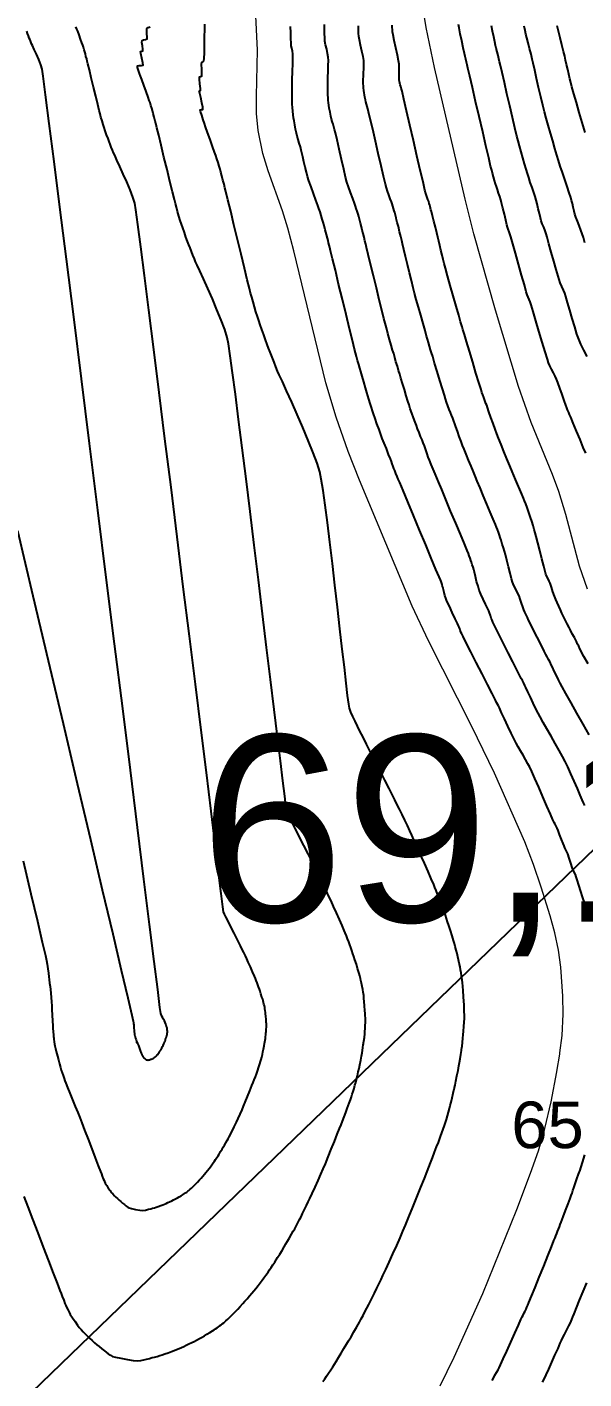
# Model space of a CAD drawing. Extents: x 27 to 849, y 0 to 853.
# Drawn here: x 431 to 491.7, y 499.6 to 647 of the extents above; entities that cross this region are included whole.
import ezdxf
from ezdxf.enums import TextEntityAlignment as Align

# ---------------------------------------------------------------- set-up
doc = ezdxf.new("R2010")
doc.units = 0
doc.header["$LTSCALE"] = 2
for name, color, linetype in [('Curva 1 m', 5, 'Continuous'), ('Curva Mestra', 1, 'Continuous'), ('REL_Ponto_Cotado_Altimetrico_P', 7, 'Continuous'), ('TXT - TEXTO 01', 142, 'Continuous')]:
    doc.layers.add(name, color=color, linetype=linetype)
doc.styles.add('ARIAL', font='arial.ttf')

msp = doc.modelspace()

# ---------------------------------------------------------------- linework, layer by layer
at = {"extrusion": (-0.049704, 0.050571, 0.997483), "elevation": -45.88}
msp.add_lwpolyline([(-371.68, 250.55), (-374.36, -58.63), (-849.75, -54.52), (-847.07, 254.67)], close=True, dxfattribs=at)
at = {"layer": 'Curva 1 m', "linetype": 'Continuous', "lineweight": -3}
for points, elevation in [([(463.24, 499.29), (463.45, 499.58), (463.64, 499.87), (463.86, 500.2), (464.09, 500.55), (464.31, 500.89), (464.5, 501.18), (464.68, 501.47), (464.94, 501.89), (465.23, 502.37), (465.54, 502.87), (465.82, 503.33), (466.05, 503.71), (466.31, 504.16), (466.62, 504.69), (466.93, 505.24), (467.22, 505.74), (467.43, 506.12), (467.62, 506.46), (467.83, 506.86), (468.05, 507.28), (468.26, 507.68), (468.44, 508.03), (468.63, 508.41), (468.87, 508.9), (469.13, 509.44), (469.39, 509.96), (469.6, 510.4), (469.79, 510.82), (470.09, 511.48), (470.47, 512.3), (470.88, 513.2), (471.29, 514.12), (471.66, 514.96), (471.97, 515.67), (472.25, 516.34), (472.62, 517.24), (473.05, 518.29), (473.49, 519.39), (473.92, 520.46), (474.3, 521.42), (474.61, 522.18), (474.79, 522.65), (474.98, 523.12), (475.19, 523.68), (475.42, 524.28), (475.64, 524.85), (475.83, 525.34), (475.95, 525.68), (476.07, 526.01), (476.21, 526.4), (476.35, 526.8), (476.49, 527.19), (476.6, 527.53), (476.7, 527.86), (476.81, 528.25), (476.93, 528.65), (477.04, 529.04), (477.13, 529.38), (477.22, 529.74), (477.33, 530.2), (477.45, 530.7), (477.56, 531.18), (477.65, 531.59), (477.74, 532.04), (477.85, 532.6), (477.97, 533.19), (478.06, 533.71), (478.13, 534.06), (478.19, 534.46), (478.27, 534.95), (478.34, 535.36), (478.36, 535.54), (478.37, 535.6), (478.38, 535.66), (478.41, 535.84), (478.46, 536.24), (478.51, 536.71), (478.55, 537.09), (478.58, 537.47), (478.61, 537.97), (478.64, 538.47), (478.66, 538.86), (478.66, 539.21), (478.65, 539.61), (478.64, 540.02), (478.63, 540.37), (478.61, 540.73), (478.57, 541.27), (478.52, 541.86), (478.48, 542.39), (478.45, 542.75), (478.41, 543.08), (478.36, 543.46), (478.3, 543.84), (478.25, 544.17), (478.19, 544.5), (478.11, 544.89), (478.03, 545.27), (477.95, 545.6), (477.87, 545.93), (477.77, 546.31), (477.67, 546.7), (477.58, 547.03), (477.47, 547.37), (477.32, 547.88), (477.14, 548.46), (476.97, 549), (476.84, 549.4), (476.72, 549.75), (476.59, 550.14), (476.45, 550.56), (476.31, 550.95), (476.19, 551.29), (476.06, 551.63), (475.91, 552.02), (475.75, 552.43), (475.6, 552.82), (475.46, 553.15), (475.32, 553.49), (475.05, 554.1), (474.7, 554.9), (474.3, 555.8), (473.89, 556.72), (473.5, 557.6), (473.17, 558.33), (472.93, 558.86), (472.71, 559.34), (472.45, 559.9), (472.16, 560.49), (471.87, 561.1), (471.59, 561.69), (471.32, 562.24), (471.08, 562.72), (470.84, 563.21), (470.46, 563.95), (470, 564.86), (469.49, 565.87), (468.96, 566.91), (468.45, 567.9), (468.01, 568.77), (467.67, 569.45), (467.46, 569.86), (467.25, 570.27), (467.01, 570.75), (466.75, 571.27), (466.5, 571.78), (466.29, 572.27), (466.14, 572.71), (466.07, 573.14), (465.94, 574.08), (465.78, 575.44), (465.58, 577.16), (465.35, 579.15), (465.1, 581.36), (464.84, 583.7), (464.56, 586.1), (464.28, 588.48), (464.01, 590.79), (463.74, 592.93), (463.49, 594.84), (463.26, 596.45), (463.07, 597.68), (462.91, 598.46), (462.61, 599.4), (462.18, 600.56), (461.65, 601.88), (461.06, 603.29), (460.45, 604.71), (459.84, 606.07), (459.29, 607.29), (458.83, 608.32), (458.49, 609.06), (458.31, 609.46), (458.13, 609.91), (457.92, 610.44), (457.7, 610.98), (457.49, 611.51), (457.32, 611.96), (457.17, 612.36), (456.98, 612.86), (456.79, 613.42), (456.59, 613.98), (456.4, 614.51), (456.25, 614.96), (456.11, 615.4), (455.95, 615.91), (455.79, 616.46), (455.63, 617), (455.49, 617.52), (455.36, 617.96), (455.24, 618.47), (455, 619.42), (454.69, 620.7), (454.32, 622.2), (453.93, 623.81), (453.54, 625.42), (453.19, 626.89), (452.88, 628.14), (452.67, 629.03), (452.56, 629.46), (452.47, 629.84), (452.35, 630.28), (452.23, 630.74), (452.12, 631.15), (452.04, 631.46), (451.93, 631.81), (451.81, 632.21), (451.68, 632.62), (451.57, 632.96), (451.44, 633.33), (451.22, 633.96), (450.94, 634.71), (450.67, 635.47), (450.44, 636.09), (450.32, 636.46), (450.19, 636.86), (450.03, 637.35), (449.91, 637.77), (449.87, 637.96), (450.02, 637.98), (450.17, 638), (450.14, 638.23), (450.04, 638.72), (449.92, 639.31), (449.83, 639.72), (449.79, 639.92), (449.77, 639.99), (449.77, 640), (449.78, 640.01), (449.8, 640.01), (449.86, 640.02), (449.91, 640.04), (449.89, 640.27), (449.84, 640.77), (449.79, 641.28), (449.78, 641.54), (449.91, 641.58), (450.05, 641.63), (450.05, 641.88), (450.04, 642.38), (450.02, 642.88), (450.03, 643.13), (450.15, 643.2), (450.28, 643.28), (450.3, 643.54), (450.32, 644.16), (450.34, 645), (450.35, 645.9), (450.36, 646.71), (450.37, 647.28)], 66), ([(491.79, 562.1), (491.65, 562.39), (491.51, 562.69), (491.28, 563.23), (490.98, 563.94), (490.63, 564.74), (490.27, 565.55), (489.94, 566.29), (489.65, 566.89), (489.37, 567.42), (489, 568.09), (488.57, 568.86), (488.12, 569.66), (487.67, 570.44), (487.26, 571.15), (486.93, 571.74), (486.71, 572.14), (486.47, 572.63), (486.17, 573.24), (485.86, 573.89), (485.58, 574.49), (485.37, 574.95), (485.25, 575.19), (485.13, 575.43), (484.99, 575.7), (484.87, 575.94), (484.72, 576.23), (484.39, 576.88), (483.95, 577.76), (483.44, 578.75), (482.93, 579.75), (482.49, 580.63), (482.16, 581.27), (482.02, 581.56), (481.9, 581.8), (481.78, 582.07), (481.68, 582.31), (481.6, 582.52), (481.51, 582.79), (481.41, 583.08), (481.32, 583.31), (481.2, 583.59), (480.97, 584.05), (480.71, 584.6), (480.46, 585.13), (480.28, 585.56), (480.15, 586), (480, 586.53), (479.87, 587.07), (479.76, 587.53), (479.69, 587.81), (479.62, 588.06), (479.53, 588.34), (479.45, 588.61), (479.38, 588.81), (479.3, 589.05), (479.2, 589.33), (479.11, 589.56), (478.97, 589.88), (478.67, 590.62), (478.23, 591.66), (477.72, 592.89), (477.17, 594.19), (476.65, 595.45), (476.19, 596.55), (475.84, 597.38), (475.66, 597.81), (475.48, 598.24), (475.27, 598.75), (475.05, 599.28), (474.86, 599.75), (474.73, 600.08), (474.6, 600.44), (474.45, 600.87), (474.31, 601.29), (474.18, 601.65), (474.06, 601.95), (473.9, 602.34), (473.73, 602.77), (473.56, 603.17), (473.43, 603.52), (473.29, 603.89), (473.12, 604.36), (472.94, 604.87), (472.77, 605.36), (472.63, 605.77), (472.5, 606.19), (472.32, 606.77), (472.12, 607.44), (471.92, 608.11), (471.74, 608.69), (471.62, 609.11), (471.5, 609.51), (471.36, 609.98), (471.21, 610.48), (471.07, 610.95), (470.96, 611.36), (470.84, 611.75), (470.69, 612.29), (470.51, 612.91), (470.33, 613.56), (470.16, 614.17), (470.02, 614.69), (469.89, 615.21), (469.67, 616.09), (469.39, 617.23), (469.08, 618.52), (468.76, 619.85), (468.45, 621.1), (468.19, 622.17), (468.01, 622.94), (467.92, 623.31), (467.83, 623.66), (467.73, 624.07), (467.63, 624.47), (467.54, 624.81), (467.45, 625.18), (467.34, 625.6), (467.23, 626.01), (467.15, 626.31), (467.07, 626.58), (466.98, 626.88), (466.88, 627.18), (466.8, 627.44), (466.68, 627.76), (466.49, 628.29), (466.25, 628.92), (466.03, 629.55), (465.86, 630.06), (465.72, 630.59), (465.52, 631.46), (465.27, 632.53), (465.02, 633.65), (464.79, 634.67), (464.61, 635.44), (464.52, 635.81), (464.45, 636.08), (464.35, 636.38), (464.26, 636.68), (464.19, 636.94), (464.11, 637.26), (464.02, 637.69), (463.94, 638.12), (463.89, 638.44), (463.85, 638.7), (463.82, 639), (463.8, 639.3), (463.78, 639.56), (463.77, 639.82), (463.77, 640.13), (463.77, 640.43), (463.77, 640.69), (463.78, 640.98), (463.79, 641.5), (463.82, 642.13), (463.83, 642.77), (463.84, 643.32), (463.83, 643.69), (463.76, 644.1), (463.66, 644.56), (463.54, 645.03), (463.47, 645.44), (463.44, 645.8), (463.43, 646.26), (463.42, 646.78), (463.4, 647.27)], 63), ([(491.89, 600.49), (491.62, 601.13), (491.27, 601.99), (490.89, 602.91), (490.54, 603.77), (490.27, 604.42), (490.14, 604.73), (490.04, 604.96), (489.92, 605.23), (489.82, 605.46), (489.73, 605.73), (489.54, 606.25), (489.31, 606.92), (489.07, 607.61), (488.86, 608.21), (488.71, 608.59), (488.56, 608.92), (488.37, 609.28), (488.17, 609.67), (487.99, 610.03), (487.84, 610.36), (487.71, 610.77), (487.46, 611.57), (487.14, 612.63), (486.79, 613.8), (486.45, 614.95), (486.15, 615.96), (485.93, 616.7), (485.83, 617.02), (485.73, 617.26), (485.61, 617.53), (485.51, 617.77), (485.41, 618.11), (485.2, 618.87), (484.9, 619.92), (484.57, 621.11), (484.24, 622.3), (483.94, 623.34), (483.73, 624.1), (483.63, 624.44), (483.55, 624.66), (483.45, 624.92), (483.37, 625.15), (483.3, 625.41), (483.17, 625.93), (483.02, 626.58), (482.85, 627.24), (482.72, 627.81), (482.63, 628.15), (482.52, 628.49), (482.39, 628.87), (482.26, 629.26), (482.15, 629.6), (482.06, 629.88), (481.95, 630.25), (481.84, 630.65), (481.73, 631.04), (481.64, 631.37), (481.53, 631.8), (481.32, 632.73), (481.02, 634.02), (480.66, 635.56), (480.28, 637.21), (479.89, 638.86), (479.54, 640.37), (479.25, 641.63), (479.05, 642.5), (478.96, 642.87), (478.89, 643.16), (478.81, 643.49), (478.74, 643.77), (478.67, 644.09), (478.54, 644.71), (478.38, 645.47), (478.22, 646.25), (478.09, 646.9), (478.01, 647.27)], 59), ([(429.96, 592.09), (431.64, 584.96), (433.31, 577.89), (434.92, 571.02), (436.47, 564.48), (437.9, 558.39), (439.2, 552.88), (440.33, 548.08), (441.26, 544.12), (441.97, 541.13), (442.41, 539.23), (442.57, 538.57), (442.59, 538.42), (442.61, 538.29), (442.62, 538.18), (442.63, 538.07), (442.64, 537.95), (442.65, 537.8), (442.67, 537.59), (442.68, 537.41), (442.68, 537.34), (442.69, 537.28), (442.7, 537.21), (442.71, 537.15), (442.72, 537.07), (442.74, 536.99), (442.78, 536.85), (442.82, 536.71), (442.85, 536.62), (442.88, 536.53), (442.93, 536.39), (443.04, 536.14), (443.13, 535.91), (443.21, 535.69), (443.34, 535.37), (443.45, 535.08), (443.5, 534.95), (443.52, 534.89), (443.54, 534.84), (443.57, 534.78), (443.62, 534.71), (443.67, 534.64), (443.7, 534.6), (443.74, 534.56), (443.78, 534.52), (443.83, 534.48), (443.87, 534.45), (443.91, 534.41), (443.97, 534.37), (444.08, 534.35), (444.2, 534.33), (444.27, 534.35), (444.34, 534.36), (444.43, 534.39), (444.48, 534.41), (444.54, 534.43), (444.62, 534.47), (444.67, 534.49), (444.72, 534.51), (444.77, 534.54), (444.81, 534.56), (444.86, 534.59), (444.9, 534.62), (444.98, 534.67), (445.04, 534.73), (445.1, 534.79), (445.14, 534.83), (445.19, 534.88), (445.23, 534.93), (445.27, 534.98), (445.31, 535.02), (445.34, 535.07), (445.38, 535.12), (445.41, 535.17), (445.44, 535.21), (445.47, 535.26), (445.52, 535.33), (445.56, 535.41), (445.6, 535.48), (445.64, 535.55), (445.67, 535.6), (445.7, 535.66), (445.73, 535.72), (445.77, 535.79), (445.83, 535.92), (445.91, 536.1), (445.96, 536.23), (446.03, 536.4), (446.07, 536.5), (446.1, 536.59), (446.14, 536.68), (446.15, 536.73), (446.17, 536.78), (446.19, 536.84), (446.2, 536.89), (446.22, 536.95), (446.23, 537.02), (446.25, 537.09), (446.26, 537.16), (446.27, 537.25), (446.29, 537.34), (446.29, 537.39), (446.29, 537.44), (446.29, 537.52), (446.28, 537.59), (446.28, 537.66), (446.27, 537.74), (446.25, 537.83), (446.23, 537.91), (446.21, 537.98), (446.19, 538.05), (446.17, 538.1), (446.15, 538.16), (446.13, 538.21), (446.11, 538.26), (446.04, 538.42), (445.96, 538.59), (445.91, 538.71), (445.85, 538.82), (445.79, 538.94), (445.7, 539.12), (445.64, 539.23), (445.6, 539.31), (445.57, 539.39), (445.48, 540.07), (445.24, 542.01), (444.86, 545.07), (444.35, 549.12), (443.74, 554.04), (443.04, 559.69), (442.26, 565.94), (441.42, 572.66), (440.54, 579.71), (439.63, 586.96), (438.72, 594.29), (437.81, 601.55), (436.93, 608.62), (436.08, 615.37), (435.29, 621.65), (434.57, 627.35), (433.94, 632.33), (433.42, 636.46), (433.02, 639.6), (432.75, 641.63), (432.64, 642.4), (432.49, 642.86), (432.27, 643.42), (432.02, 644), (431.77, 644.54), (431.59, 644.95), (431.49, 645.15), (431.41, 645.35), (431.32, 645.58), (431.24, 645.78), (431.16, 646), (431.06, 646.28), (430.98, 646.53)], 69), ([(430.57, 556.05), (431.42, 552.45), (432.12, 549.47), (432.65, 547.2), (432.99, 545.74), (433.12, 545.19), (433.19, 544.77), (433.27, 544.27), (433.33, 543.79), (433.38, 543.42), (433.42, 543.1), (433.46, 542.72), (433.5, 542.34), (433.54, 542.01), (433.57, 541.64), (433.61, 541.16), (433.65, 540.66), (433.68, 540.24), (433.7, 539.83), (433.73, 539.23), (433.77, 538.6), (433.79, 538.07), (433.81, 537.76), (433.83, 537.43), (433.87, 537.06), (433.88, 536.88), (433.89, 536.81), (433.9, 536.75), (433.92, 536.61), (433.96, 536.32), (434, 536.07), (434.04, 535.87), (434.11, 535.58), (434.18, 535.27), (434.24, 535.02), (434.31, 534.75), (434.41, 534.36), (434.54, 533.91), (434.65, 533.5), (434.73, 533.23), (434.82, 532.95), (434.92, 532.64), (435.03, 532.33), (435.12, 532.06), (435.23, 531.8), (435.42, 531.32), (435.67, 530.7), (435.96, 529.99), (436.25, 529.27), (436.52, 528.61), (436.74, 528.07), (436.96, 527.5), (437.27, 526.68), (437.65, 525.7), (438.05, 524.66), (438.43, 523.66), (438.76, 522.8), (438.99, 522.18), (439.1, 521.91), (439.2, 521.66), (439.31, 521.39), (439.39, 521.2), (439.44, 521.07), (439.51, 520.92), (439.57, 520.8), (439.68, 520.64), (439.85, 520.37), (440.04, 520.09), (440.18, 519.9), (440.33, 519.73), (440.51, 519.54), (440.67, 519.38), (440.84, 519.22), (441.04, 519.04), (441.21, 518.89), (441.4, 518.73), (441.61, 518.56), (441.77, 518.44), (441.88, 518.36), (442.02, 518.26), (442.14, 518.2), (442.38, 518.13), (442.82, 518.04), (443.29, 517.96), (443.6, 517.93), (443.9, 517.97), (444.24, 518.05), (444.49, 518.12), (444.68, 518.17), (444.89, 518.23), (445.07, 518.28), (445.29, 518.36), (445.57, 518.46), (445.78, 518.54), (445.97, 518.62), (446.17, 518.7), (446.35, 518.78), (446.54, 518.87), (446.77, 518.98), (446.96, 519.08), (447.16, 519.18), (447.38, 519.31), (447.57, 519.41), (447.78, 519.53), (448, 519.67), (448.14, 519.76), (448.27, 519.85), (448.4, 519.94), (448.51, 520.03), (448.63, 520.12), (448.74, 520.22), (448.91, 520.36), (449.06, 520.49), (449.18, 520.61), (449.32, 520.75), (449.44, 520.87), (449.59, 521.03), (449.79, 521.26), (449.97, 521.46), (450.14, 521.65), (450.33, 521.87), (450.49, 522.07), (450.65, 522.27), (450.83, 522.5), (450.98, 522.69), (451.13, 522.89), (451.29, 523.11), (451.42, 523.31), (451.55, 523.49), (451.69, 523.71), (451.82, 523.9), (451.93, 524.08), (452.09, 524.34), (452.26, 524.62), (452.39, 524.84), (452.52, 525.06), (452.66, 525.31), (452.8, 525.55), (452.91, 525.74), (453.03, 525.96), (453.16, 526.22), (453.28, 526.45), (453.41, 526.71), (453.57, 527.04), (453.71, 527.33), (453.82, 527.57), (454.01, 527.97), (454.22, 528.44), (454.43, 528.91), (454.59, 529.29), (454.78, 529.73), (455.03, 530.34), (455.29, 530.99), (455.51, 531.55), (455.64, 531.88), (455.75, 532.16), (455.88, 532.49), (456, 532.8), (456.07, 533.01), (456.15, 533.23), (456.24, 533.48), (456.31, 533.7), (456.38, 533.92), (456.45, 534.17), (456.51, 534.39), (456.57, 534.63), (456.65, 534.94), (456.71, 535.21), (456.77, 535.51), (456.84, 535.87), (456.88, 536.13), (456.91, 536.3), (456.94, 536.5), (456.97, 536.68), (457, 536.86), (457.02, 537.07), (457.04, 537.25), (457.06, 537.46), (457.07, 537.71), (457.08, 537.91), (457.08, 538.09), (457.08, 538.29), (457.07, 538.47), (457.05, 538.74), (457.02, 539.1), (457, 539.36), (456.98, 539.53), (456.95, 539.72), (456.93, 539.89), (456.9, 540.06), (456.86, 540.25), (456.82, 540.42), (456.78, 540.59), (456.72, 540.78), (456.68, 540.95), (456.6, 541.2), (456.49, 541.55), (456.4, 541.83), (456.33, 542.06), (456.24, 542.31), (456.16, 542.54), (456.08, 542.76), (455.98, 543.01), (455.89, 543.23), (455.78, 543.48), (455.58, 543.94), (455.34, 544.49), (455.11, 545), (454.95, 545.35), (454.8, 545.68), (454.61, 546.07), (454.42, 546.45), (454.26, 546.78), (454.11, 547.09), (453.86, 547.58), (453.57, 548.15), (453.29, 548.71), (453.05, 549.17), (452.92, 549.44), (452.8, 549.68), (452.65, 549.96), (452.52, 550.25), (452.42, 550.5), (452.35, 551.04), (452.17, 552.5), (451.88, 554.79), (451.51, 557.82), (451.05, 561.48), (450.54, 565.68), (449.96, 570.32), (449.35, 575.31), (448.7, 580.55), (448.03, 585.95), (447.36, 591.39), (446.69, 596.8), (446.03, 602.08), (445.4, 607.12), (444.81, 611.83), (444.27, 616.11), (443.79, 619.87), (443.39, 623.01), (443.07, 625.44), (442.84, 627.05), (442.73, 627.76), (442.52, 628.42), (442.22, 629.21), (441.86, 630.08), (441.48, 630.95), (441.11, 631.77), (440.79, 632.47), (440.55, 632.99), (440.43, 633.26), (440.31, 633.55), (440.18, 633.88), (440.05, 634.22), (439.93, 634.51), (439.82, 634.83), (439.67, 635.23), (439.52, 635.65), (439.4, 636.01), (439.29, 636.35), (439.17, 636.75), (439.05, 637.16), (438.96, 637.51), (438.87, 637.86), (438.7, 638.54), (438.48, 639.43), (438.24, 640.43), (438, 641.43), (437.79, 642.3), (437.63, 642.95), (437.56, 643.26), (437.5, 643.5), (437.42, 643.78), (437.35, 644.05), (437.29, 644.26), (437.22, 644.5), (437.14, 644.77), (437.06, 645.01), (436.98, 645.25), (436.83, 645.65), (436.66, 646.11), (436.52, 646.52), (436.43, 646.76), (436.33, 647.01)], 68), ([(430.65, 519.44), (431.08, 518.32), (431.6, 516.97), (432.18, 515.48), (432.76, 513.94), (433.33, 512.45), (433.85, 511.1), (434.27, 509.99), (434.57, 509.21), (434.7, 508.86), (434.83, 508.54), (434.99, 508.15), (435.13, 507.79), (435.23, 507.55), (435.34, 507.32), (435.46, 507.05), (435.58, 506.82), (435.71, 506.6), (435.95, 506.23), (436.24, 505.81), (436.5, 505.42), (436.69, 505.17), (436.89, 504.94), (437.13, 504.68), (437.38, 504.42), (437.6, 504.21), (437.82, 503.99), (438.09, 503.74), (438.36, 503.5), (438.59, 503.29), (438.84, 503.09), (439.14, 502.84), (439.43, 502.62), (439.63, 502.47), (439.84, 502.31), (440.09, 502.14), (440.32, 502.02), (440.63, 501.93), (441.22, 501.81), (441.93, 501.67), (442.58, 501.56), (443.01, 501.52), (443.41, 501.57), (443.88, 501.68), (444.33, 501.79), (444.65, 501.88), (444.9, 501.94), (445.19, 502.02), (445.48, 502.1), (445.72, 502.18), (446.01, 502.28), (446.38, 502.41), (446.75, 502.54), (447.03, 502.65), (447.27, 502.75), (447.56, 502.87), (447.84, 503), (448.08, 503.1), (448.33, 503.22), (448.63, 503.37), (448.94, 503.52), (449.21, 503.65), (449.47, 503.79), (449.78, 503.95), (450.08, 504.12), (450.33, 504.26), (450.6, 504.42), (450.92, 504.62), (451.2, 504.8), (451.38, 504.91), (451.53, 505.02), (451.71, 505.14), (451.85, 505.24), (451.99, 505.35), (452.15, 505.47), (452.28, 505.57), (452.43, 505.69), (452.65, 505.88), (452.88, 506.08), (453.07, 506.25), (453.29, 506.47), (453.55, 506.72), (453.77, 506.95), (453.96, 507.16), (454.23, 507.45), (454.51, 507.77), (454.75, 508.03), (454.98, 508.29), (455.24, 508.6), (455.5, 508.9), (455.71, 509.17), (455.93, 509.43), (456.18, 509.74), (456.42, 510.05), (456.62, 510.31), (456.82, 510.58), (457.04, 510.88), (457.26, 511.19), (457.44, 511.44), (457.61, 511.7), (457.8, 511.99), (457.99, 512.28), (458.16, 512.54), (458.31, 512.79), (458.54, 513.15), (458.79, 513.56), (459.03, 513.96), (459.22, 514.28), (459.4, 514.58), (459.61, 514.95), (459.83, 515.33), (460.02, 515.67), (460.17, 515.93), (460.33, 516.23), (460.52, 516.58), (460.7, 516.93), (460.86, 517.24), (461.03, 517.58), (461.25, 518.02), (461.47, 518.48), (461.65, 518.87), (461.82, 519.22), (462.08, 519.78), (462.39, 520.47), (462.72, 521.21), (463.03, 521.9), (463.28, 522.48), (463.51, 523.02), (463.81, 523.76), (464.15, 524.6), (464.5, 525.46), (464.81, 526.25), (465.06, 526.88), (465.22, 527.27), (465.37, 527.66), (465.56, 528.14), (465.74, 528.62), (465.9, 529.05), (466.01, 529.34), (466.12, 529.64), (466.24, 529.98), (466.36, 530.32), (466.45, 530.61), (466.54, 530.9), (466.65, 531.24), (466.74, 531.59), (466.82, 531.88), (466.9, 532.2), (467, 532.61), (467.1, 533.04), (467.18, 533.4), (467.26, 533.8), (467.36, 534.3), (467.45, 534.77), (467.51, 535.1), (467.55, 535.37), (467.6, 535.7), (467.65, 535.99), (467.67, 536.11), (467.68, 536.19), (467.71, 536.39), (467.76, 536.8), (467.8, 537.17), (467.82, 537.43), (467.84, 537.77), (467.86, 538.12), (467.87, 538.39), (467.87, 538.63), (467.87, 538.9), (467.86, 539.18), (467.85, 539.42), (467.83, 539.75), (467.79, 540.24), (467.75, 540.72), (467.72, 541.05), (467.69, 541.36), (467.64, 541.72), (467.59, 542.03), (467.53, 542.34), (467.46, 542.7), (467.39, 543.01), (467.33, 543.23), (467.26, 543.5), (467.19, 543.76), (467.13, 543.99), (467.03, 544.3), (466.89, 544.77), (466.74, 545.25), (466.62, 545.62), (466.52, 545.92), (466.4, 546.27), (466.28, 546.62), (466.17, 546.91), (466.06, 547.21), (465.93, 547.55), (465.8, 547.89), (465.68, 548.19), (465.56, 548.47), (465.33, 548.99), (465.04, 549.64), (464.72, 550.37), (464.41, 551.07), (464.14, 551.68), (463.94, 552.1), (463.76, 552.5), (463.55, 552.95), (463.31, 553.43), (463.08, 553.91), (462.86, 554.36), (462.67, 554.75), (462.44, 555.22), (462.07, 555.94), (461.63, 556.81), (461.16, 557.72), (460.73, 558.57), (460.39, 559.25), (460.19, 559.65), (460.01, 560), (459.81, 560.4), (459.6, 560.83), (459.41, 561.24), (459.28, 561.6), (459.22, 562.04), (459.08, 563.12), (458.87, 564.78), (458.61, 566.95), (458.29, 569.56), (457.93, 572.54), (457.54, 575.81), (457.11, 579.31), (456.67, 582.97), (456.22, 586.71), (455.76, 590.46), (455.31, 594.15), (454.87, 597.72), (454.45, 601.08), (454.06, 604.18), (453.71, 606.93), (453.4, 609.27), (453.14, 611.13), (452.94, 612.43), (452.82, 613.11), (452.55, 613.98), (452.16, 615.01), (451.7, 616.15), (451.2, 617.32), (450.69, 618.47), (450.22, 619.51), (449.82, 620.38), (449.52, 621.02), (449.37, 621.36), (449.24, 621.7), (449.08, 622.09), (448.91, 622.5), (448.76, 622.89), (448.62, 623.23), (448.49, 623.6), (448.32, 624.07), (448.14, 624.58), (447.96, 625.07), (447.83, 625.48), (447.7, 625.89), (447.55, 626.36), (447.41, 626.85), (447.27, 627.33), (447.16, 627.73), (447.05, 628.18), (446.84, 629.02), (446.57, 630.15), (446.25, 631.45), (445.92, 632.8), (445.61, 634.08), (445.35, 635.18), (445.15, 635.98), (445.06, 636.36), (444.97, 636.72), (444.86, 637.15), (444.75, 637.55), (444.66, 637.86), (444.59, 638.12), (444.5, 638.42), (444.4, 638.73), (444.32, 638.98), (444.19, 639.34), (443.97, 639.95), (443.72, 640.64), (443.5, 641.25), (443.37, 641.61), (443.27, 641.9), (443.15, 642.25), (443.05, 642.56), (443.04, 642.73), (443.21, 642.78), (443.47, 642.78), (443.65, 642.82), (443.63, 643.09), (443.51, 643.59), (443.39, 644.08), (443.35, 644.32), (443.49, 644.35), (443.63, 644.38), (443.62, 644.56), (443.57, 644.92), (443.52, 645.29), (443.53, 645.51), (443.68, 645.58), (443.91, 645.62), (444.07, 645.7), (444.09, 645.9), (444.06, 646.25), (444.04, 646.61), (444.06, 646.82), (444.2, 646.92), (444.41, 647.01)], 67), ([(491.72, 551.62), (491.64, 551.81), (491.54, 552.12), (491.36, 552.71), (491.15, 553.39), (490.97, 553.99), (490.86, 554.31), (490.76, 554.55), (490.63, 554.82), (490.52, 555.06), (490.42, 555.33), (490.26, 555.8), (490.08, 556.34), (489.93, 556.8), (489.84, 557.05), (489.74, 557.25), (489.63, 557.48), (489.53, 557.68), (489.43, 557.93), (489.26, 558.39), (489.05, 558.91), (488.87, 559.37), (488.77, 559.63), (488.67, 559.83), (488.55, 560.05), (488.45, 560.25), (488.32, 560.53), (488.05, 561.16), (487.66, 562.03), (487.22, 563.05), (486.77, 564.08), (486.34, 565.04), (486, 565.79), (485.79, 566.25), (485.58, 566.64), (485.33, 567.09), (485.06, 567.57), (484.78, 568.04), (484.53, 568.48), (484.32, 568.88), (484.1, 569.32), (483.78, 569.97), (483.41, 570.74), (483.04, 571.52), (482.71, 572.21), (482.48, 572.72), (482.37, 572.94), (482.28, 573.13), (482.18, 573.31), (482.04, 573.59), (481.68, 574.29), (481.18, 575.28), (480.59, 576.45), (479.96, 577.68), (479.37, 578.85), (478.87, 579.84), (478.52, 580.53), (478.38, 580.81), (478.29, 581), (478.21, 581.19), (478.16, 581.34), (478.09, 581.52), (478.03, 581.69), (477.92, 581.94), (477.67, 582.46), (477.35, 583.13), (477.03, 583.81), (476.77, 584.38), (476.64, 584.69), (476.55, 584.97), (476.47, 585.31), (476.39, 585.62), (476.34, 585.81), (476.29, 585.98), (476.24, 586.17), (476.19, 586.31), (476.12, 586.5), (476.05, 586.69), (475.92, 587.01), (475.57, 587.84), (475.06, 589.05), (474.45, 590.52), (473.79, 592.11), (473.12, 593.72), (472.5, 595.2), (471.98, 596.44), (471.62, 597.31), (471.46, 597.69), (471.34, 597.97), (471.21, 598.29), (471.08, 598.6), (470.99, 598.82), (470.9, 599.07), (470.8, 599.36), (470.71, 599.61), (470.61, 599.88), (470.4, 600.38), (470.16, 601), (469.91, 601.61), (469.72, 602.11), (469.56, 602.53), (469.36, 603.08), (469.14, 603.69), (468.94, 604.28), (468.76, 604.78), (468.65, 605.11), (468.53, 605.49), (468.4, 605.94), (468.26, 606.39), (468.15, 606.77), (468.05, 607.12), (467.89, 607.65), (467.7, 608.27), (467.52, 608.9), (467.36, 609.43), (467.26, 609.77), (467.15, 610.16), (467.02, 610.61), (466.9, 611.05), (466.79, 611.44), (466.69, 611.86), (466.46, 612.79), (466.14, 614.08), (465.77, 615.62), (465.37, 617.28), (464.96, 618.93), (464.6, 620.45), (464.29, 621.71), (464.08, 622.58), (463.99, 622.94), (463.93, 623.18), (463.86, 623.45), (463.8, 623.69), (463.74, 623.94), (463.63, 624.36), (463.5, 624.87), (463.37, 625.35), (463.28, 625.69), (463.18, 626.04), (463.05, 626.44), (462.93, 626.84), (462.81, 627.19), (462.69, 627.53), (462.48, 628.11), (462.22, 628.81), (461.95, 629.54), (461.72, 630.2), (461.56, 630.69), (461.44, 631.14), (461.31, 631.68), (461.18, 632.26), (461.06, 632.81), (460.96, 633.26), (460.89, 633.56), (460.79, 633.91), (460.66, 634.31), (460.54, 634.72), (460.44, 635.06), (460.37, 635.39), (460.27, 635.83), (460.18, 636.31), (460.1, 636.74), (460.04, 637.06), (460, 637.41), (459.96, 637.81), (459.92, 638.22), (459.9, 638.56), (459.89, 638.91), (459.88, 639.31), (459.88, 639.72), (459.88, 640.06), (459.89, 640.48), (459.91, 641.23), (459.93, 642.13), (459.96, 643.01), (459.97, 643.71), (459.97, 644.06), (459.92, 644.34), (459.84, 644.66), (459.79, 644.94), (459.77, 645.21), (459.75, 645.73), (459.73, 646.36), (459.71, 647.02)], 64), ([(492.26, 569.8), (491.61, 570.96), (490.93, 572.16), (490.29, 573.3), (489.73, 574.29), (489.32, 575.02), (489.11, 575.41), (488.91, 575.79), (488.69, 576.27), (488.46, 576.75), (488.26, 577.16), (488.13, 577.44), (488, 577.7), (487.85, 578), (487.69, 578.3), (487.56, 578.56), (487.37, 578.93), (487.03, 579.6), (486.6, 580.44), (486.18, 581.28), (485.83, 581.96), (485.66, 582.31), (485.53, 582.57), (485.39, 582.87), (485.26, 583.18), (485.15, 583.44), (485.04, 583.75), (484.9, 584.16), (484.75, 584.58), (484.62, 584.94), (484.46, 585.28), (484.27, 585.68), (484.07, 586.09), (483.92, 586.44), (483.81, 586.81), (483.65, 587.41), (483.47, 588.13), (483.29, 588.85), (483.14, 589.45), (483.04, 589.81), (482.93, 590.18), (482.8, 590.6), (482.68, 591.01), (482.58, 591.31), (482.49, 591.58), (482.37, 591.88), (482.26, 592.18), (482.16, 592.44), (482.04, 592.72), (481.81, 593.3), (481.48, 594.07), (481.11, 594.96), (480.72, 595.88), (480.37, 596.74), (480.07, 597.46), (479.86, 597.94), (479.65, 598.46), (479.39, 599.09), (479.11, 599.75), (478.85, 600.39), (478.63, 600.94), (478.47, 601.34), (478.3, 601.79), (478.11, 602.34), (477.92, 602.9), (477.75, 603.38), (477.64, 603.69), (477.52, 603.98), (477.39, 604.31), (477.25, 604.65), (477.14, 604.94), (477.02, 605.26), (476.87, 605.66), (476.73, 606.08), (476.61, 606.44), (476.49, 606.82), (476.27, 607.54), (475.99, 608.45), (475.7, 609.43), (475.42, 610.34), (475.21, 611.06), (475.09, 611.44), (474.99, 611.79), (474.87, 612.19), (474.75, 612.59), (474.65, 612.94), (474.55, 613.27), (474.38, 613.87), (474.16, 614.65), (473.91, 615.54), (473.65, 616.43), (473.42, 617.26), (473.24, 617.94), (473.09, 618.55), (472.9, 619.32), (472.68, 620.19), (472.46, 621.09), (472.26, 621.96), (472.07, 622.73), (471.93, 623.33), (471.84, 623.69), (471.73, 624.13), (471.6, 624.66), (471.47, 625.21), (471.35, 625.66), (471.28, 625.94), (471.22, 626.18), (471.15, 626.46), (471.08, 626.74), (471.02, 626.94), (470.95, 627.18), (470.86, 627.45), (470.79, 627.69), (470.71, 627.9), (470.58, 628.25), (470.42, 628.68), (470.27, 629.09), (470.16, 629.44), (470.06, 629.85), (469.86, 630.7), (469.59, 631.84), (469.28, 633.17), (468.97, 634.54), (468.67, 635.84), (468.41, 636.95), (468.23, 637.73), (468.15, 638.06), (468.08, 638.3), (468, 638.58), (467.93, 638.81), (467.88, 639.03), (467.82, 639.32), (467.77, 639.6), (467.73, 639.81), (467.7, 640.05), (467.68, 640.33), (467.66, 640.56), (467.65, 640.8), (467.65, 641.08), (467.65, 641.31), (467.66, 641.55), (467.68, 641.95), (467.7, 642.44), (467.71, 642.92), (467.69, 643.31), (467.62, 643.75), (467.5, 644.35), (467.35, 645), (467.22, 645.57), (467.15, 645.94), (467.12, 646.29), (467.11, 646.69), (467.11, 647.09)], 62), ([(492.15, 577.52), (491.69, 578.33), (491.5, 578.67), (491.38, 578.91), (491.26, 579.18), (491.13, 579.46), (491.01, 579.69), (490.87, 579.98), (490.66, 580.39), (490.43, 580.82), (490.25, 581.19), (490.09, 581.5), (489.88, 581.91), (489.65, 582.35), (489.45, 582.76), (489.29, 583.06), (489.13, 583.41), (488.95, 583.81), (488.77, 584.21), (488.62, 584.56), (488.49, 584.91), (488.32, 585.39), (488.15, 585.89), (488, 586.32), (487.91, 586.56), (487.8, 586.8), (487.67, 587.07), (487.56, 587.31), (487.48, 587.6), (487.33, 588.2), (487.12, 589), (486.89, 589.88), (486.68, 590.72), (486.5, 591.41), (486.39, 591.81), (486.28, 592.19), (486.15, 592.63), (486, 593.09), (485.87, 593.5), (485.77, 593.81), (485.65, 594.16), (485.5, 594.57), (485.35, 594.97), (485.22, 595.31), (485.1, 595.61), (484.92, 596.04), (484.7, 596.56), (484.47, 597.11), (484.25, 597.63), (484.07, 598.06), (483.89, 598.5), (483.62, 599.14), (483.31, 599.9), (482.98, 600.7), (482.66, 601.47), (482.39, 602.13), (482.2, 602.6), (482.02, 603.11), (481.79, 603.74), (481.56, 604.41), (481.34, 605.03), (481.18, 605.5), (481.1, 605.73), (481.02, 605.93), (480.93, 606.16), (480.85, 606.36), (480.77, 606.58), (480.67, 606.86), (480.58, 607.11), (480.48, 607.44), (480.25, 608.21), (479.93, 609.25), (479.57, 610.44), (479.21, 611.63), (478.9, 612.68), (478.67, 613.44), (478.57, 613.77), (478.5, 614.01), (478.42, 614.28), (478.35, 614.52), (478.26, 614.84), (478.06, 615.54), (477.78, 616.52), (477.46, 617.65), (477.13, 618.8), (476.84, 619.85), (476.6, 620.69), (476.47, 621.19), (476.36, 621.61), (476.24, 622.1), (476.11, 622.63), (475.99, 623.15), (475.87, 623.64), (475.77, 624.06), (475.65, 624.54), (475.5, 625.15), (475.34, 625.8), (475.19, 626.4), (475.08, 626.85), (475.02, 627.06), (474.98, 627.23), (474.93, 627.42), (474.89, 627.56), (474.83, 627.75), (474.78, 627.94), (474.69, 628.16), (474.57, 628.5), (474.46, 628.81), (474.37, 629.19), (474.16, 630.09), (473.86, 631.38), (473.5, 632.94), (473.11, 634.62), (472.72, 636.29), (472.36, 637.83), (472.07, 639.1), (471.87, 639.97), (471.79, 640.31), (471.73, 640.5), (471.68, 640.69), (471.64, 640.84), (471.6, 641.04), (471.57, 641.19), (471.55, 641.38), (471.54, 641.56), (471.54, 641.75), (471.54, 641.94), (471.54, 642.1), (471.56, 642.38), (471.56, 642.69), (471.56, 642.94), (471.5, 643.28), (471.36, 643.92), (471.19, 644.71), (471.02, 645.5), (470.89, 646.13), (470.83, 646.44), (470.82, 646.68), (470.81, 646.95), (470.8, 647.19)], 61), ([(492.05, 611.04), (491.69, 611.73), (491.37, 612.38), (491.13, 612.94), (490.93, 613.5), (490.69, 614.29), (490.42, 615.19), (490.16, 616.11), (489.92, 616.94), (489.73, 617.59), (489.62, 617.94), (489.48, 618.29), (489.3, 618.69), (489.12, 619.09), (488.98, 619.43), (488.87, 619.82), (488.66, 620.54), (488.41, 621.45), (488.14, 622.43), (487.88, 623.35), (487.68, 624.06), (487.57, 624.43), (487.46, 624.77), (487.31, 625.15), (487.16, 625.53), (487.05, 625.86), (486.96, 626.18), (486.85, 626.65), (486.72, 627.17), (486.6, 627.68), (486.49, 628.11), (486.38, 628.48), (486.22, 628.95), (486.04, 629.49), (485.85, 630.04), (485.68, 630.56), (485.54, 631), (485.4, 631.47), (485.22, 632.06), (485.03, 632.71), (484.84, 633.38), (484.66, 634.01), (484.51, 634.55), (484.38, 635.09), (484.17, 635.97), (483.91, 637.11), (483.61, 638.38), (483.31, 639.7), (483.02, 640.94), (482.78, 642.01), (482.6, 642.79), (482.51, 643.18), (482.43, 643.51), (482.33, 643.88), (482.23, 644.28), (482.14, 644.66), (482.06, 644.98), (481.97, 645.37), (481.86, 645.91), (481.74, 646.52), (481.62, 647.11)], 58), ([(491.8, 623.45), (491.64, 624.03), (491.52, 624.43), (491.37, 624.84), (491.19, 625.32), (491, 625.81), (490.83, 626.25), (490.72, 626.57), (490.63, 626.91), (490.53, 627.32), (490.44, 627.72), (490.35, 628.07), (490.26, 628.37), (490.08, 628.9), (489.86, 629.58), (489.6, 630.34), (489.35, 631.11), (489.12, 631.82), (488.93, 632.41), (488.75, 633), (488.53, 633.73), (488.29, 634.55), (488.04, 635.41), (487.79, 636.26), (487.57, 637.05), (487.39, 637.74), (487.21, 638.47), (486.99, 639.38), (486.76, 640.37), (486.53, 641.37), (486.33, 642.28), (486.16, 643.02), (486.05, 643.49), (485.93, 644), (485.77, 644.62), (485.61, 645.25), (485.47, 645.8), (485.38, 646.19), (485.29, 646.6), (485.19, 647.07)], 57), ([(491.82, 635.47), (491.51, 636.55), (491.19, 637.66), (490.88, 638.75), (490.6, 639.71), (490.39, 640.46), (490.26, 640.92), (490.16, 641.34), (490.04, 641.83), (489.93, 642.36), (489.81, 642.88), (489.7, 643.37), (489.6, 643.79), (489.47, 644.31), (489.29, 645.02), (489.1, 645.8), (488.91, 646.53), (488.77, 647.11)], 56), ([(481.7, 499.38), (481.86, 499.72), (482, 499.97), (482.17, 500.25), (482.33, 500.53), (482.46, 500.77), (482.61, 501.09), (482.9, 501.73), (483.3, 502.6), (483.74, 503.58), (484.17, 504.56), (484.55, 505.41), (484.83, 506.03), (484.96, 506.31), (485.06, 506.52), (485.19, 506.75), (485.29, 506.95), (485.39, 507.16), (485.49, 507.39), (485.58, 507.6), (485.7, 507.89), (485.98, 508.57), (486.37, 509.54), (486.82, 510.67), (487.31, 511.86), (487.76, 512.99), (488.15, 513.96), (488.43, 514.64), (488.55, 514.94), (488.64, 515.16), (488.74, 515.41), (488.83, 515.63), (488.92, 515.87), (489.02, 516.14), (489.1, 516.38), (489.21, 516.66), (489.43, 517.23), (489.7, 517.94), (489.98, 518.66), (490.2, 519.24), (490.32, 519.56), (490.41, 519.81), (490.5, 520.1), (490.6, 520.39), (490.68, 520.63), (490.78, 520.93), (490.94, 521.39), (491.12, 521.9), (491.27, 522.33), (491.36, 522.58), (491.43, 522.8), (491.5, 523.05), (491.57, 523.27), (491.64, 523.53), (491.78, 524)], 64), ([(487.18, 499.21), (487.39, 499.61), (487.58, 500), (487.86, 500.62), (488.2, 501.37), (488.54, 502.16), (488.87, 502.88), (489.12, 503.45), (489.26, 503.76), (489.41, 504.06), (489.59, 504.41), (489.77, 504.75), (489.92, 505.05), (490.06, 505.35), (490.22, 505.69), (490.37, 506.04), (490.5, 506.34), (490.64, 506.66), (490.89, 507.3), (491.23, 508.14), (491.62, 509.08), (492, 510.03)], 63)]:
    msp.add_lwpolyline(points, dxfattribs=dict(at, elevation=elevation))
at = {"layer": 'Curva Mestra', "lineweight": 0}
for points, elevation in [([(492.09, 585.69), (491.21, 588.19), (489.74, 593.81), (488.97, 596.31), (488.27, 598.19), (485.94, 603.86), (484.56, 607.77), (482.04, 616.11), (479.69, 624.44), (478.76, 628.19), (475.42, 642.56), (474.51, 646.94), (473.16, 655.06)], 60), ([(489.06, 534.97), (489.08, 535.13), (489.31, 537.01), (489.44, 539.34), (489.41, 541.31), (489.17, 544.44), (488.91, 546.31), (488.52, 548.19), (488.02, 550.06), (487.05, 553.19), (486.2, 555.67), (485.25, 558.11), (481.93, 565.61), (479.49, 570.69), (474.74, 580.06), (472.99, 583.81), (467.25, 597.56), (466.01, 600.69), (464.68, 604.44), (463.57, 608.19), (460.07, 622.56), (459.41, 625.06), (458.83, 626.94), (457.26, 631.31), (456.7, 633.19), (456.2, 635.69), (456.02, 637.56), (456, 639.44), (456.11, 644.44), (455.94, 648.19)], 65), ([(476.01, 498.81), (477.54, 501.94), (480.66, 508.86), (484.37, 518.03), (485.89, 522.01), (486.74, 524.44), (487.44, 526.87), (488.12, 529.78), (488.75, 533.03), (488.76, 533.08), (489.06, 534.97)], 65)]:
    msp.add_lwpolyline(points, dxfattribs=dict(at, elevation=elevation)).dxf.unprotected_set("ltscale", 0)
at = {"layer": 'REL_Ponto_Cotado_Altimetrico_P'}
msp.add_point((442.97, 536.26), dxfattribs=at)

# ---------------------------------------------------------------- texts
at = {"layer": 'TXT - TEXTO 01', "style": 'ARIAL'}
for s, height, p in [('69,184', 20.32, (493.19, 543.32)), ('65', 5.08, (487.73, 523.2, 52.5))]:
    msp.add_text(s, height=height, dxfattribs=at).set_placement(p, align=Align.BOTTOM_CENTER)

doc.saveas('drawing.dxf')
